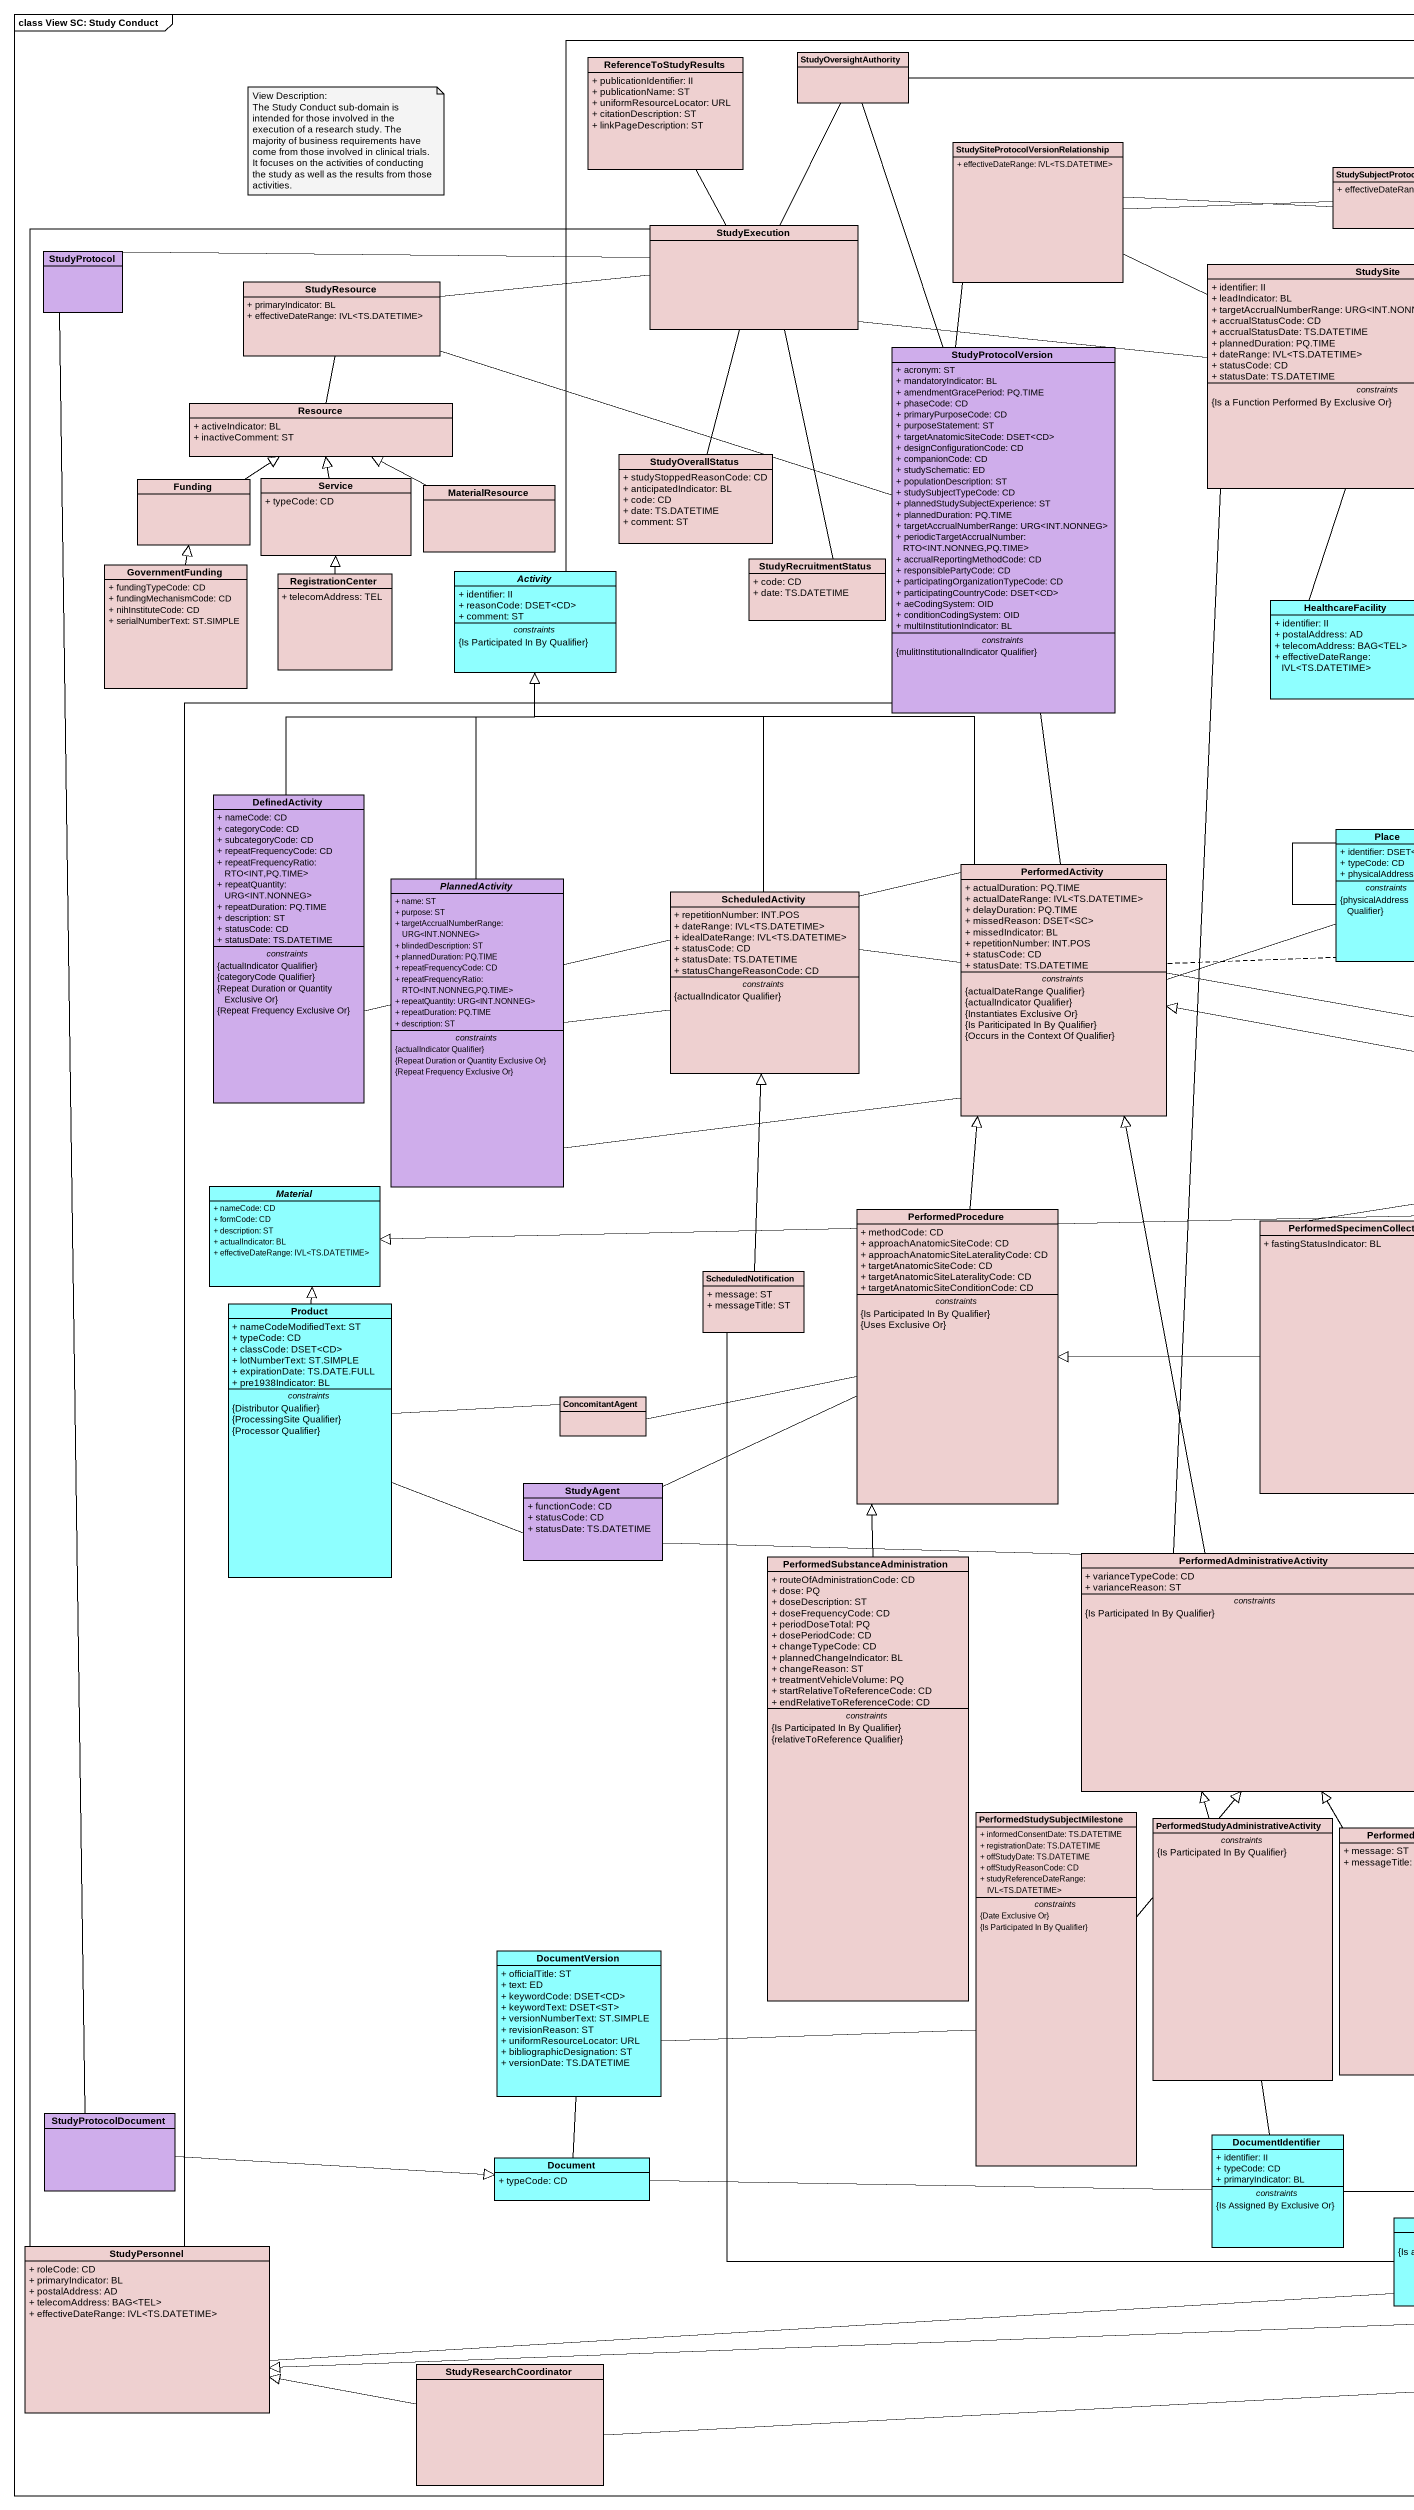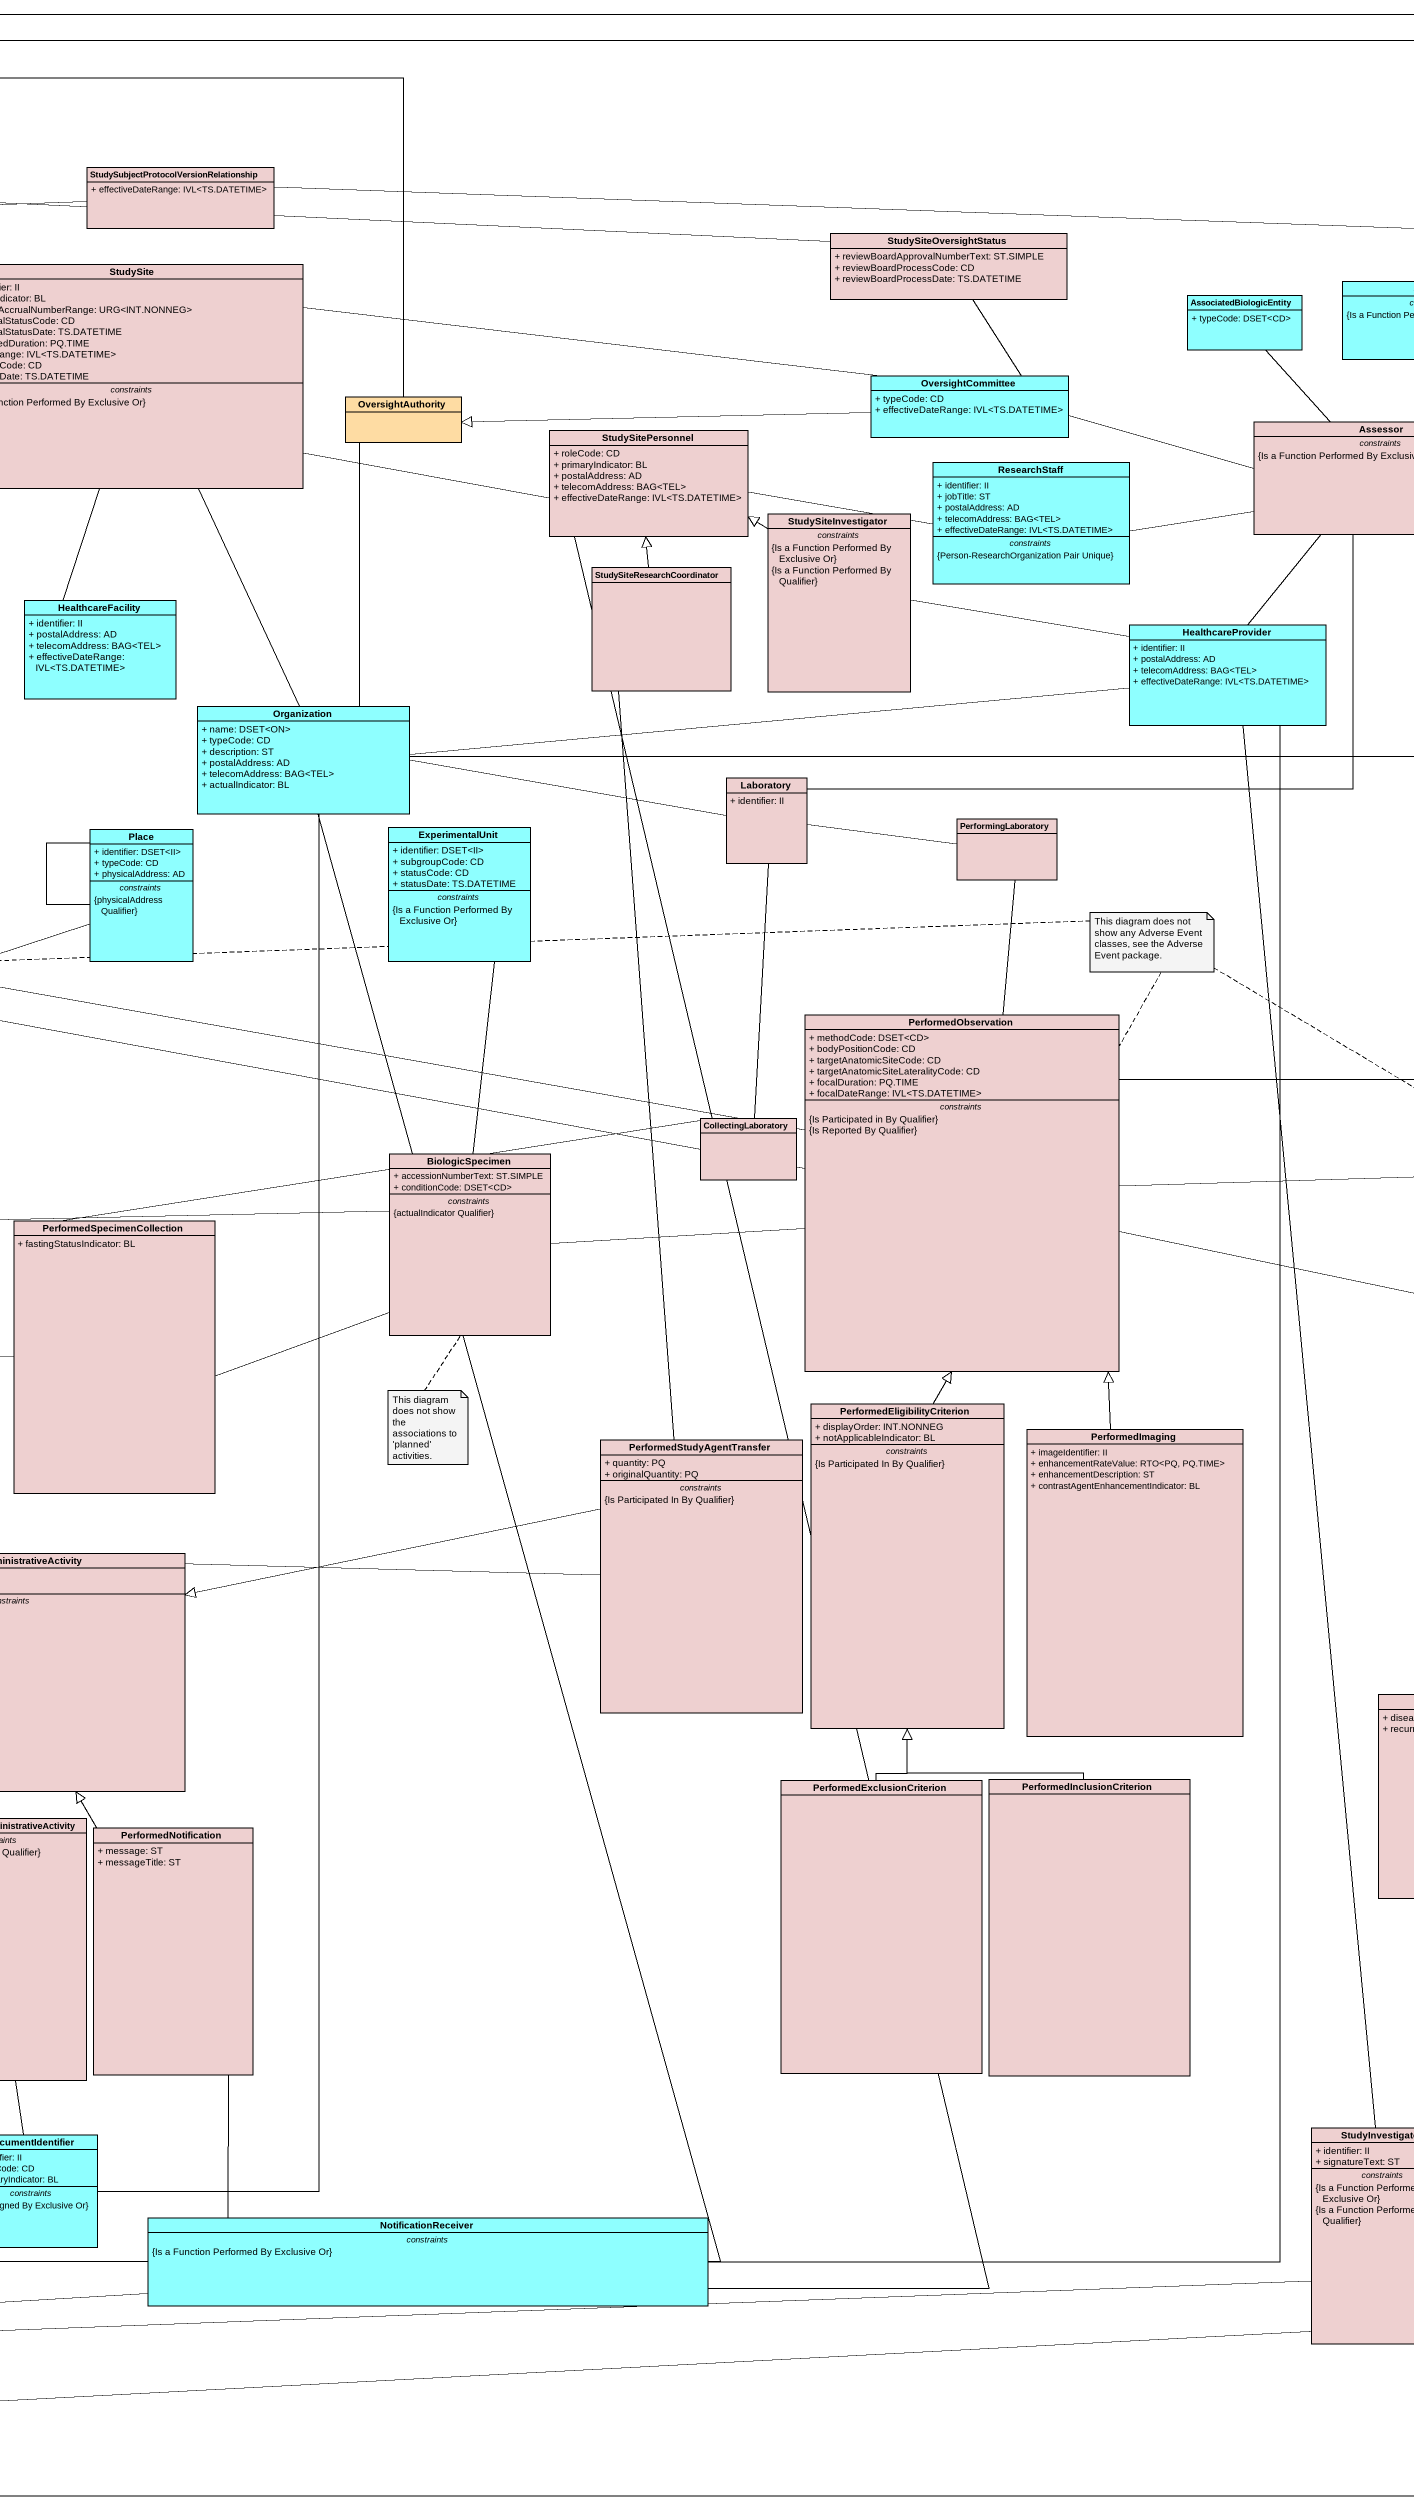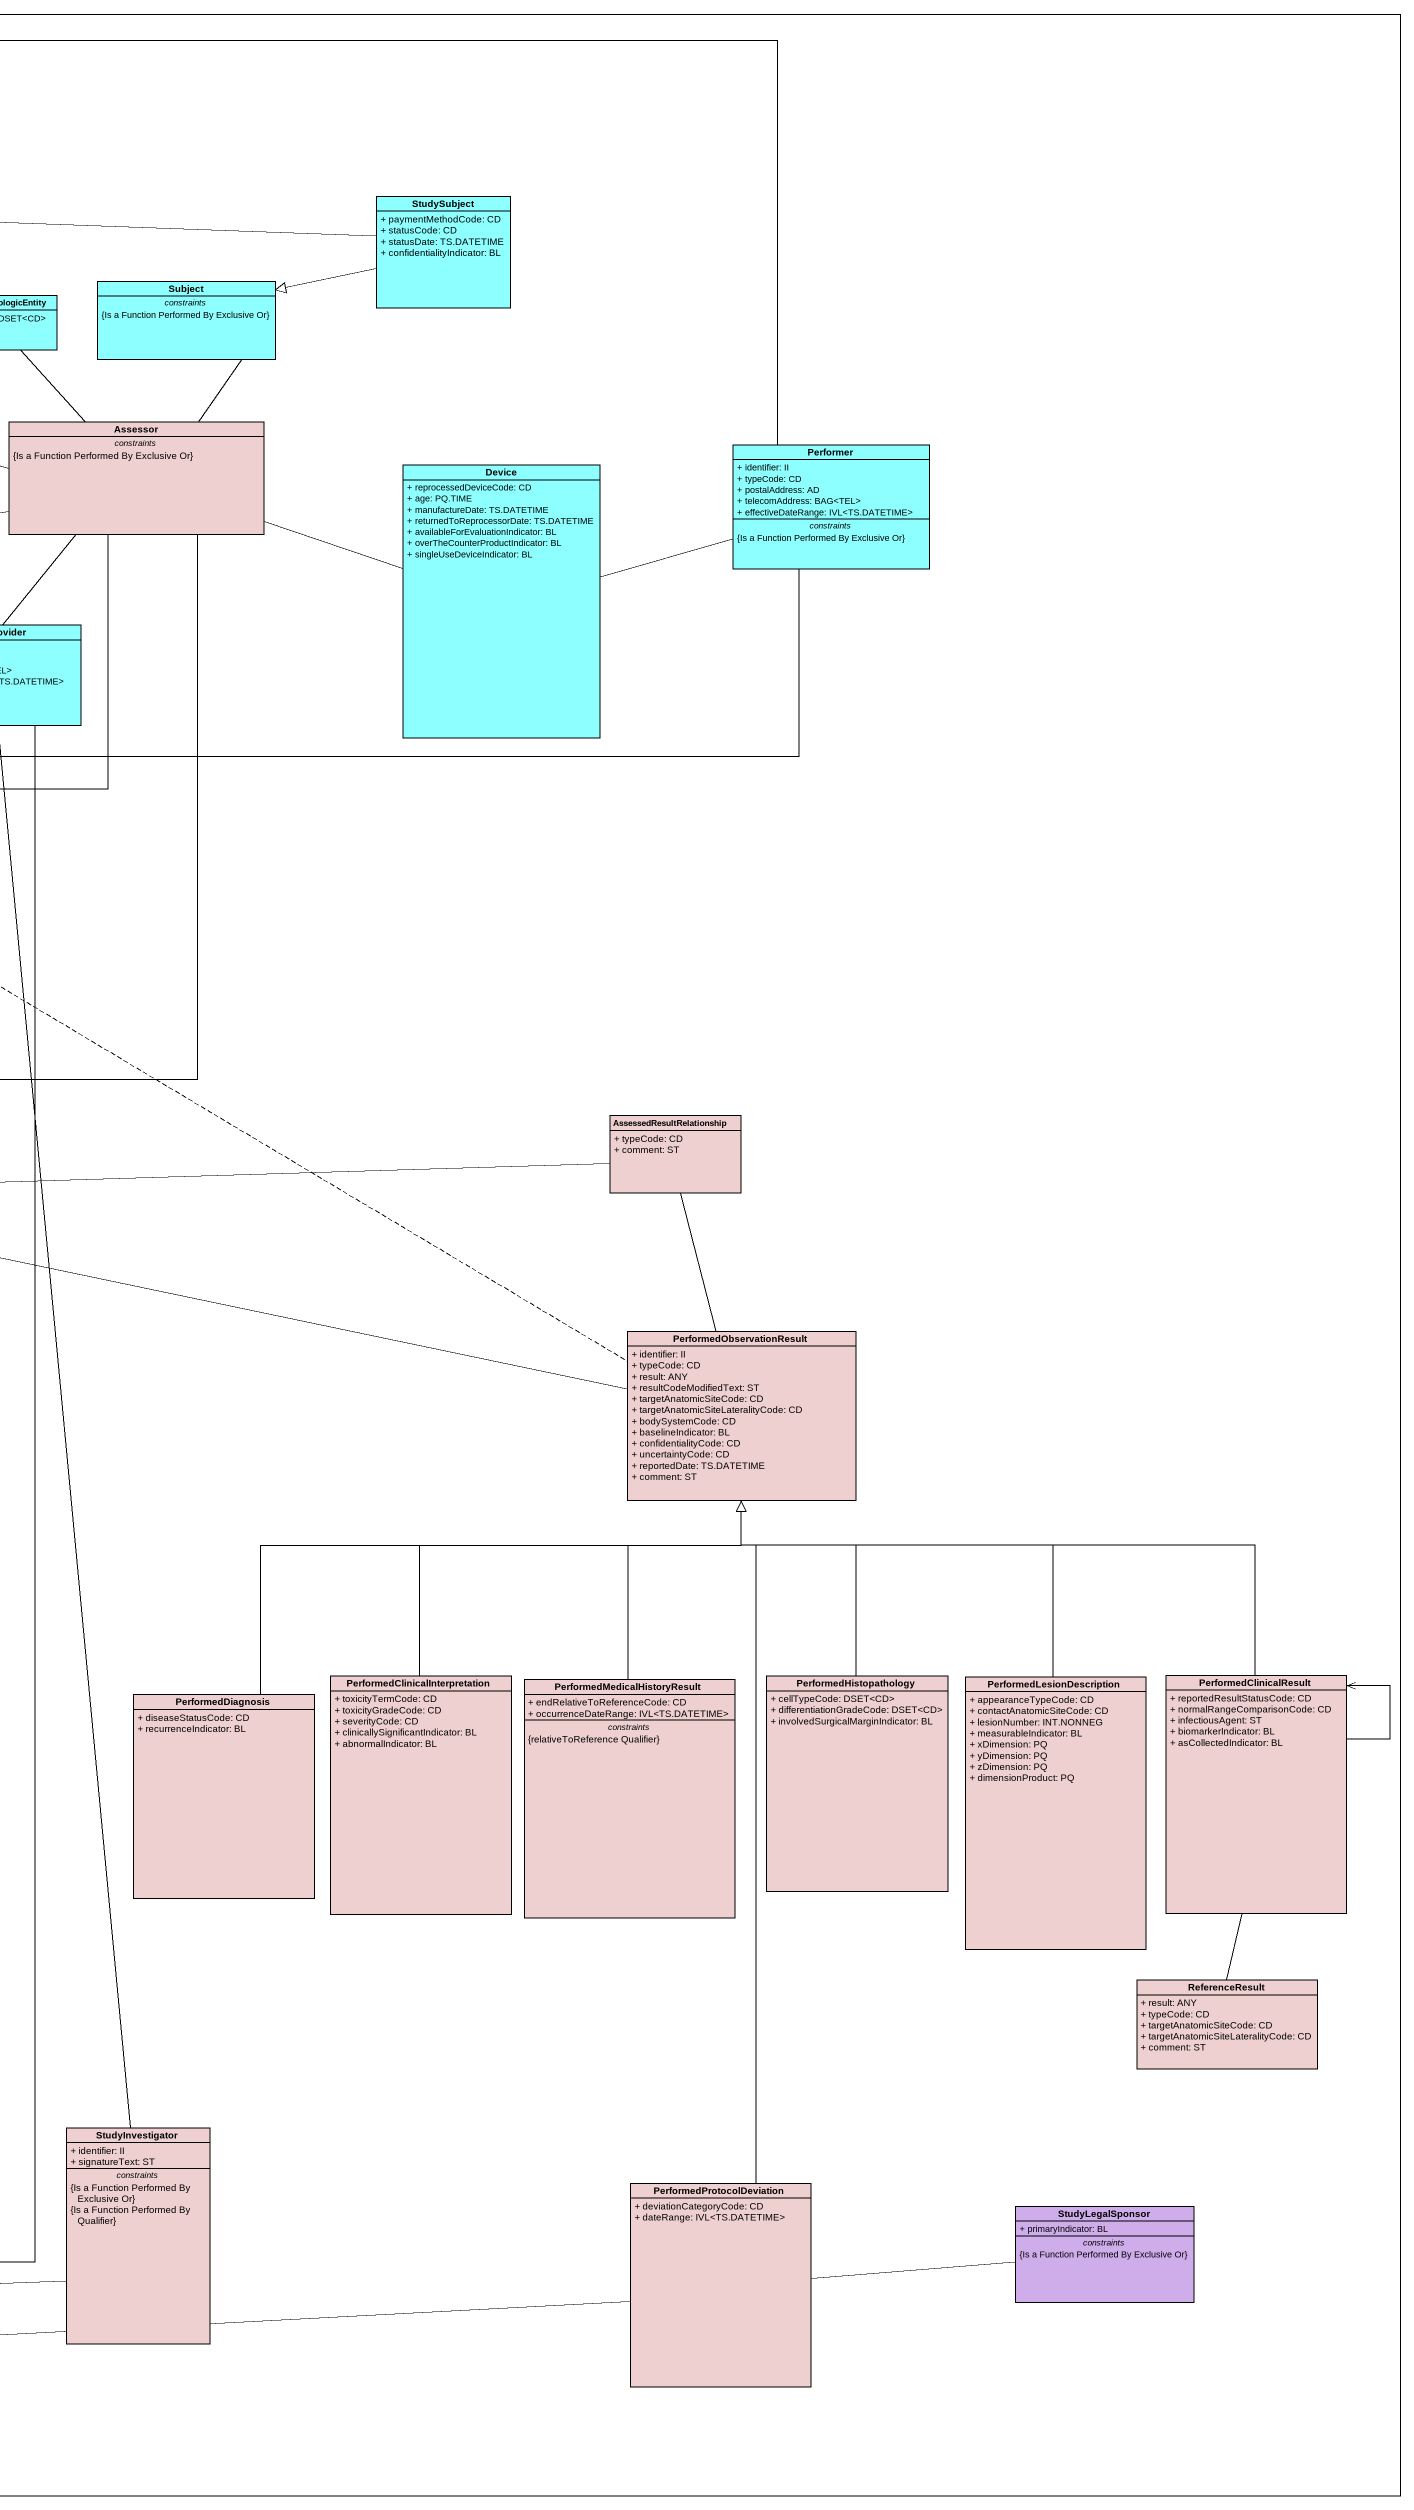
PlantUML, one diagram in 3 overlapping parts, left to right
@startuml
mainframe class View SC: Study Conduct
hide circle
hide empty members
skinparam classAttributeIconSize 0
class ReferenceToStudyResults #EED0D0 {
  + publicationIdentifier: II
  + publicationName: ST
  + uniformResourceLocator: URL
  + citationDescription: ST
  + linkPageDescription: ST
}
class StudyOversightAuthority #EED0D0
class "StudySiteProtocolVersionRelationship" as StudySiteProtocolVersionRela #EED0D0 {
  + effectiveDateRange: IVL<TS.DATETIME>
}
class "StudySubjectProtocolVersionRelationship" as StudySubjectProtocolVersionR #EED0D0 {
  + effectiveDateRange: IVL<TS.DATETIME>
}
class StudySubject #8EFFFF {
  + paymentMethodCode: CD
  + statusCode: CD
  + statusDate: TS.DATETIME
  + confidentialityIndicator: BL
}
class StudyExecution #EED0D0
class StudySiteOversightStatus #EED0D0 {
  + reviewBoardApprovalNumberText: ST.SIMPLE
  + reviewBoardProcessCode: CD
  + reviewBoardProcessDate: TS.DATETIME
}
class StudyProtocol #CFADEB
class StudyResource #EED0D0 {
  + primaryIndicator: BL
  + effectiveDateRange: IVL<TS.DATETIME>
}
class StudySite #EED0D0 {
  + identifier: II
  + leadIndicator: BL
  + targetAccrualNumberRange: URG<INT.NONNEG>
  + accrualStatusCode: CD
  + accrualStatusDate: TS.DATETIME
  + plannedDuration: PQ.TIME
  + dateRange: IVL<TS.DATETIME>
  + statusCode: CD
  + statusDate: TS.DATETIME
  -- constraints --
  {Is a Function Performed By Exclusive Or}
}
class Subject #8EFFFF {
  -- constraints --
  {Is a Function Performed By Exclusive Or}
}
class AssociatedBiologicEntity #8EFFFF {
  + typeCode: DSET<CD>
}
class StudyProtocolVersion #CFADEB {
  + acronym: ST
  + mandatoryIndicator: BL
  + amendmentGracePeriod: PQ.TIME
  + phaseCode: CD
  + primaryPurposeCode: CD
  + purposeStatement: ST
  + targetAnatomicSiteCode: DSET<CD>
  + designConfigurationCode: CD
  + companionCode: CD
  + studySchematic: ED
  + populationDescription: ST
  + studySubjectTypeCode: CD
  + plannedStudySubjectExperience: ST
  + plannedDuration: PQ.TIME
  + targetAccrualNumberRange: URG<INT.NONNEG>
  + periodicTargetAccrualNumber: RTO<INT.NONNEG,PQ.TIME>
  + accrualReportingMethodCode: CD
  + responsiblePartyCode: CD
  + participatingOrganizationTypeCode: CD
  + participatingCountryCode: DSET<CD>
  + aeCodingSystem: OID
  + conditionCodingSystem: OID
  + multiInstitutionIndicator: BL
  -- constraints --
  {mulitInstitutionalIndicator Qualifier}
}
class Resource #EED0D0 {
  + activeIndicator: BL
  + inactiveComment: ST
}
class OversightAuthority #FEDCA3
class OversightCommittee #8EFFFF {
  + typeCode: CD
  + effectiveDateRange: IVL<TS.DATETIME>
}
class StudySitePersonnel #EED0D0 {
  + roleCode: CD
  + primaryIndicator: BL
  + postalAddress: AD
  + telecomAddress: BAG<TEL>
  + effectiveDateRange: IVL<TS.DATETIME>
}
class Assessor #EED0D0 {
  -- constraints --
  {Is a Function Performed By Exclusive Or}
}
class Funding #EED0D0
class Service #EED0D0 {
  + typeCode: CD
}
class StudyOverallStatus #EED0D0 {
  + studyStoppedReasonCode: CD
  + anticipatedIndicator: BL
  + code: CD
  + date: TS.DATETIME
  + comment: ST
}
class ResearchStaff #8EFFFF {
  + identifier: II
  + jobTitle: ST
  + postalAddress: AD
  + telecomAddress: BAG<TEL>
  + effectiveDateRange: IVL<TS.DATETIME>
  -- constraints --
  {Person-ResearchOrganization Pair Unique}
}
class Device #8EFFFF {
  + reprocessedDeviceCode: CD
  + age: PQ.TIME
  + manufactureDate: TS.DATETIME
  + returnedToReprocessorDate: TS.DATETIME
  + availableForEvaluationIndicator: BL
  + overTheCounterProductIndicator: BL
  + singleUseDeviceIndicator: BL
}
class Performer #8EFFFF {
  + identifier: II
  + typeCode: CD
  + postalAddress: AD
  + telecomAddress: BAG<TEL>
  + effectiveDateRange: IVL<TS.DATETIME>
  -- constraints --
  {Is a Function Performed By Exclusive Or}
}
class MaterialResource #EED0D0
class StudySiteInvestigator #EED0D0 {
  -- constraints --
  {Is a Function Performed By Exclusive Or}
  {Is a Function Performed By Qualifier}
}
class StudyRecruitmentStatus #EED0D0 {
  + code: CD
  + date: TS.DATETIME
}
class GovernmentFunding #EED0D0 {
  + fundingTypeCode: CD
  + fundingMechanismCode: CD
  + nihInstituteCode: CD
  + serialNumberText: ST.SIMPLE
}
class RegistrationCenter #EED0D0 {
  + telecomAddress: TEL
}
abstract class Activity #8EFFFF {
  + identifier: II
  + reasonCode: DSET<CD>
  + comment: ST
  -- constraints --
  {Is Participated In By Qualifier}
}
class HealthcareFacility #8EFFFF {
  + identifier: II
  + postalAddress: AD
  + telecomAddress: BAG<TEL>
  + effectiveDateRange: IVL<TS.DATETIME>
}
class StudySiteResearchCoordinator #EED0D0
class HealthcareProvider #8EFFFF {
  + identifier: II
  + postalAddress: AD
  + telecomAddress: BAG<TEL>
  + effectiveDateRange: IVL<TS.DATETIME>
}
class Organization #8EFFFF {
  + name: DSET<ON>
  + typeCode: CD
  + description: ST
  + postalAddress: AD
  + telecomAddress: BAG<TEL>
  + actualIndicator: BL
}
class DefinedActivity #CFADEB {
  + nameCode: CD
  + categoryCode: CD
  + subcategoryCode: CD
  + repeatFrequencyCode: CD
  + repeatFrequencyRatio: RTO<INT,PQ.TIME>
  + repeatQuantity: URG<INT.NONNEG>
  + repeatDuration: PQ.TIME
  + description: ST
  + statusCode: CD
  + statusDate: TS.DATETIME
  -- constraints --
  {actualIndicator Qualifier}
  {categoryCode Qualifier}
  {Repeat Duration or Quantity Exclusive Or}
  {Repeat Frequency Exclusive Or}
}
class Laboratory #EED0D0 {
  + identifier: II
}
class Place #8EFFFF {
  + identifier: DSET<II>
  + typeCode: CD
  + physicalAddress: AD
  -- constraints --
  {physicalAddress Qualifier}
}
class ExperimentalUnit #8EFFFF {
  + identifier: DSET<II>
  + subgroupCode: CD
  + statusCode: CD
  + statusDate: TS.DATETIME
  -- constraints --
  {Is a Function Performed By Exclusive Or}
}
class PerformingLaboratory #EED0D0
abstract class PlannedActivity #CFADEB {
  + name: ST
  + purpose: ST
  + targetAccrualNumberRange: URG<INT.NONNEG>
  + blindedDescription: ST
  + plannedDuration: PQ.TIME
  + repeatFrequencyCode: CD
  + repeatFrequencyRatio: RTO<INT.NONNEG,PQ.TIME>
  + repeatQuantity: URG<INT.NONNEG>
  + repeatDuration: PQ.TIME
  + description: ST
  -- constraints --
  {actualIndicator Qualifier}
  {Repeat Duration or Quantity Exclusive Or}
  {Repeat Frequency Exclusive Or}
}
class PerformedActivity #EED0D0 {
  + actualDuration: PQ.TIME
  + actualDateRange: IVL<TS.DATETIME>
  + delayDuration: PQ.TIME
  + missedReason: DSET<SC>
  + missedIndicator: BL
  + repetitionNumber: INT.POS
  + statusCode: CD
  + statusDate: TS.DATETIME
  -- constraints --
  {actualDateRange Qualifier}
  {actualIndicator Qualifier}
  {Instantiates Exclusive Or}
  {Is Pariticipated In By Qualifier}
  {Occurs in the Context Of Qualifier}
}
class ScheduledActivity #EED0D0 {
  + repetitionNumber: INT.POS
  + dateRange: IVL<TS.DATETIME>
  + idealDateRange: IVL<TS.DATETIME>
  + statusCode: CD
  + statusDate: TS.DATETIME
  + statusChangeReasonCode: CD
  -- constraints --
  {actualIndicator Qualifier}
}
class PerformedObservation #EED0D0 {
  + methodCode: DSET<CD>
  + bodyPositionCode: CD
  + targetAnatomicSiteCode: CD
  + targetAnatomicSiteLateralityCode: CD
  + focalDuration: PQ.TIME
  + focalDateRange: IVL<TS.DATETIME>
  -- constraints --
  {Is Participated in By Qualifier}
  {Is Reported By Qualifier}
}
class CollectingLaboratory #EED0D0
class AssessedResultRelationship #EED0D0 {
  + typeCode: CD
  + comment: ST
}
class BiologicSpecimen #EED0D0 {
  + accessionNumberText: ST.SIMPLE
  + conditionCode: DSET<CD>
  -- constraints --
  {actualIndicator Qualifier}
}
abstract class Material #8EFFFF {
  + nameCode: CD
  + formCode: CD
  + description: ST
  + actualIndicator: BL
  + effectiveDateRange: IVL<TS.DATETIME>
}
class PerformedProcedure #EED0D0 {
  + methodCode: CD
  + approachAnatomicSiteCode: CD
  + approachAnatomicSiteLateralityCode: CD
  + targetAnatomicSiteCode: CD
  + targetAnatomicSiteLateralityCode: CD
  + targetAnatomicSiteConditionCode: CD
  -- constraints --
  {Is Participated In By Qualifier}
  {Uses Exclusive Or}
}
class PerformedSpecimenCollection #EED0D0 {
  + fastingStatusIndicator: BL
}
class ScheduledNotification #EED0D0 {
  + message: ST
  + messageTitle: ST
}
class Product #8EFFFF {
  + nameCodeModifiedText: ST
  + typeCode: CD
  + classCode: DSET<CD>
  + lotNumberText: ST.SIMPLE
  + expirationDate: TS.DATE.FULL
  + pre1938Indicator: BL
  -- constraints --
  {Distributor Qualifier}
  {ProcessingSite Qualifier}
  {Processor Qualifier}
}
class PerformedObservationResult #EED0D0 {
  + identifier: II
  + typeCode: CD
  + result: ANY
  + resultCodeModifiedText: ST
  + targetAnatomicSiteCode: CD
  + targetAnatomicSiteLateralityCode: CD
  + bodySystemCode: CD
  + baselineIndicator: BL
  + confidentialityCode: CD
  + uncertaintyCode: CD
  + reportedDate: TS.DATETIME
  + comment: ST
}
class ConcomitantAgent #EED0D0
class "PerformedEligibilityCriterion" as PerformedEligibilityCriterio #EED0D0 {
  + displayOrder: INT.NONNEG
  + notApplicableIndicator: BL
  -- constraints --
  {Is Participated In By Qualifier}
}
class PerformedImaging #EED0D0 {
  + imageIdentifier: II
  + enhancementRateValue: RTO<PQ, PQ.TIME>
  + enhancementDescription: ST
  + contrastAgentEnhancementIndicator: BL
}
class PerformedStudyAgentTransfer #EED0D0 {
  + quantity: PQ
  + originalQuantity: PQ
  -- constraints --
  {Is Participated In By Qualifier}
}
class StudyAgent #CFADEB {
  + functionCode: CD
  + statusCode: CD
  + statusDate: TS.DATETIME
}
class "PerformedSubstanceAdministration" as PerformedSubstanceAdministra #EED0D0 {
  + routeOfAdministrationCode: CD
  + dose: PQ
  + doseDescription: ST
  + doseFrequencyCode: CD
  + periodDoseTotal: PQ
  + dosePeriodCode: CD
  + changeTypeCode: CD
  + plannedChangeIndicator: BL
  + changeReason: ST
  + treatmentVehicleVolume: PQ
  + startRelativeToReferenceCode: CD
  + endRelativeToReferenceCode: CD
  -- constraints --
  {Is Participated In By Qualifier}
  {relativeToReference Qualifier}
}
class "PerformedAdministrativeActivity" as PerformedAdministrativeActiv #EED0D0 {
  + varianceTypeCode: CD
  + varianceReason: ST
  -- constraints --
  {Is Participated In By Qualifier}
}
class "PerformedClinicalInterpretation" as PerformedClinicalInterpretat #EED0D0 {
  + toxicityTermCode: CD
  + toxicityGradeCode: CD
  + severityCode: CD
  + clinicallySignificantIndicator: BL
  + abnormalIndicator: BL
}
class PerformedHistopathology #EED0D0 {
  + cellTypeCode: DSET<CD>
  + differentiationGradeCode: DSET<CD>
  + involvedSurgicalMarginIndicator: BL
}
class PerformedClinicalResult #EED0D0 {
  + reportedResultStatusCode: CD
  + normalRangeComparisonCode: CD
  + infectiousAgent: ST
  + biomarkerIndicator: BL
  + asCollectedIndicator: BL
}
class PerformedDiagnosis #EED0D0 {
  + diseaseStatusCode: CD
  + recurrenceIndicator: BL
}
class "PerformedMedicalHistoryResult" as PerformedMedicalHistoryResul #EED0D0 {
  + endRelativeToReferenceCode: CD
  + occurrenceDateRange: IVL<TS.DATETIME>
  -- constraints --
  {relativeToReference Qualifier}
}
class PerformedLesionDescription #EED0D0 {
  + appearanceTypeCode: CD
  + contactAnatomicSiteCode: CD
  + lesionNumber: INT.NONNEG
  + measurableIndicator: BL
  + xDimension: PQ
  + yDimension: PQ
  + zDimension: PQ
  + dimensionProduct: PQ
}
class PerformedExclusionCriterion #EED0D0
class PerformedInclusionCriterion #EED0D0
class "PerformedStudySubjectMilestone" as PerformedStudySubjectMilesto #EED0D0 {
  + informedConsentDate: TS.DATETIME
  + registrationDate: TS.DATETIME
  + offStudyDate: TS.DATETIME
  + offStudyReasonCode: CD
  + studyReferenceDateRange: IVL<TS.DATETIME>
  -- constraints --
  {Date Exclusive Or}
  {Is Participated In By Qualifier}
}
class "PerformedStudyAdministrativeActivity" as PerformedStudyAdministrative #EED0D0 {
  -- constraints --
  {Is Participated In By Qualifier}
}
class PerformedNotification #EED0D0 {
  + message: ST
  + messageTitle: ST
}
class DocumentVersion #8EFFFF {
  + officialTitle: ST
  + text: ED
  + keywordCode: DSET<CD>
  + keywordText: DSET<ST>
  + versionNumberText: ST.SIMPLE
  + revisionReason: ST
  + uniformResourceLocator: URL
  + bibliographicDesignation: ST
  + versionDate: TS.DATETIME
}
class ReferenceResult #EED0D0 {
  + result: ANY
  + typeCode: CD
  + targetAnatomicSiteCode: CD
  + targetAnatomicSiteLateralityCode: CD
  + comment: ST
}
class StudyProtocolDocument #CFADEB
class DocumentIdentifier #8EFFFF {
  + identifier: II
  + typeCode: CD
  + primaryIndicator: BL
  -- constraints --
  {Is Assigned By Exclusive Or}
}
class StudyInvestigator #EED0D0 {
  + identifier: II
  + signatureText: ST
  -- constraints --
  {Is a Function Performed By Exclusive Or}
  {Is a Function Performed By Qualifier}
}
class Document #8EFFFF {
  + typeCode: CD
}
class PerformedProtocolDeviation #EED0D0 {
  + deviationCategoryCode: CD
  + dateRange: IVL<TS.DATETIME>
}
class NotificationReceiver #8EFFFF {
  -- constraints --
  {Is a Function Performed By Exclusive Or}
}
class StudyLegalSponsor #CFADEB {
  + primaryIndicator: BL
  -- constraints --
  {Is a Function Performed By Exclusive Or}
}
class StudyPersonnel #EED0D0 {
  + roleCode: CD
  + primaryIndicator: BL
  + postalAddress: AD
  + telecomAddress: BAG<TEL>
  + effectiveDateRange: IVL<TS.DATETIME>
}
class StudyResearchCoordinator #EED0D0
ReferenceToStudyResults -- StudyExecution
StudyOversightAuthority -- StudyExecution
StudyOversightAuthority -- StudyProtocolVersion
StudyOversightAuthority -right- OversightAuthority
StudySiteProtocolVersionRela -right- StudySite
StudySiteProtocolVersionRela -- StudyProtocolVersion
StudySubjectProtocolVersionR -left- StudySiteProtocolVersionRela
StudySubjectProtocolVersionR -right- StudySubject
StudySubject -left-|> Subject
StudyExecution -left- StudyProtocol
StudySiteOversightStatus -left- StudySiteProtocolVersionRela
StudySiteOversightStatus -- OversightCommittee
StudyResource -right- StudyExecution
StudyResource -right- StudyProtocolVersion
StudyResource -- Resource
StudySite -left- StudyExecution
StudySite -- HealthcareFacility
StudySite -- Organization
OversightAuthority -- Organization
OversightCommittee -left- StudySite
OversightCommittee -left-|> OversightAuthority
StudySitePersonnel -left- StudySite
StudySitePersonnel -right- ResearchStaff
Assessor -up- Subject
Assessor -up- AssociatedBiologicEntity
Assessor -left- OversightCommittee
Assessor -left- ResearchStaff
Assessor -right- Device
Assessor -- HealthcareProvider
Assessor -left- Laboratory
Funding -up-|> Resource
Service -up-|> Resource
StudyOverallStatus -up- StudyExecution
Performer -left- Device
Performer -left- Activity
Performer -left- Organization
MaterialResource -left-|> Resource
StudySiteInvestigator -up-|> StudySitePersonnel
StudySiteInvestigator -right- HealthcareProvider
StudyRecruitmentStatus -up- StudyExecution
GovernmentFunding -up-|> Funding
RegistrationCenter -up-|> Service
StudySiteResearchCoordinator -up-|> StudySitePersonnel
HealthcareProvider -left- Organization
DefinedActivity -up-|> Activity
Laboratory -left- Organization
Place -- Place
ExperimentalUnit -- BiologicSpecimen
PerformingLaboratory -left- Laboratory
PlannedActivity -up-|> Activity
PerformedActivity -up- StudyProtocolVersion
PerformedActivity -up-|> Activity
PerformedActivity -left- DefinedActivity
PerformedActivity -right- Place
PerformedActivity -left- PlannedActivity
PerformedActivity -left- ScheduledActivity
ScheduledActivity -up-|> Activity
ScheduledActivity -left- PlannedActivity
PerformedObservation -up- Assessor
PerformedObservation -up- PerformingLaboratory
PerformedObservation -left-|> PerformedActivity
PerformedObservation -left- PerformedActivity
PerformedObservation -left- BiologicSpecimen
CollectingLaboratory -up- Laboratory
AssessedResultRelationship -left- PerformedObservation
AssessedResultRelationship -- PerformedObservationResult
BiologicSpecimen -left-|> Material
BiologicSpecimen -left- PerformedSpecimenCollection
PerformedProcedure -up-|> PerformedActivity
PerformedProcedure -left- StudyAgent
PerformedSpecimenCollection -right- CollectingLaboratory
PerformedSpecimenCollection -left-|> PerformedProcedure
ScheduledNotification -up-|> ScheduledActivity
Product -up-|> Material
PerformedObservationResult -left- PerformedObservation
ConcomitantAgent -right- PerformedProcedure
ConcomitantAgent -left- Product
PerformedEligibilityCriterio -up-|> PerformedObservation
PerformedImaging -up-|> PerformedObservation
PerformedStudyAgentTransfer -up- StudySiteResearchCoordinator
PerformedStudyAgentTransfer -left- StudyAgent
PerformedStudyAgentTransfer -left-|> PerformedAdministrativeActiv
StudyAgent -left- Product
PerformedSubstanceAdministra -up-|> PerformedProcedure
PerformedAdministrativeActiv -up- StudySite
PerformedAdministrativeActiv -up-|> PerformedActivity
PerformedClinicalInterpretat -up-|> PerformedObservationResult
PerformedHistopathology -up-|> PerformedObservationResult
PerformedClinicalResult -up-|> PerformedObservationResult
PerformedClinicalResult --> PerformedClinicalResult
PerformedClinicalResult -- ReferenceResult
PerformedDiagnosis -up-|> PerformedObservationResult
PerformedMedicalHistoryResul -up-|> PerformedObservationResult
PerformedLesionDescription -up-|> PerformedObservationResult
PerformedExclusionCriterion -up-|> PerformedEligibilityCriterio
PerformedInclusionCriterion -up-|> PerformedEligibilityCriterio
PerformedStudySubjectMilesto -up-|> PerformedAdministrativeActiv
PerformedStudySubjectMilesto -left- DocumentVersion
PerformedStudyAdministrative -up-|> PerformedAdministrativeActiv
PerformedNotification -up-|> PerformedAdministrativeActiv
DocumentVersion -- Document
StudyProtocolDocument -up- StudyProtocol
StudyProtocolDocument -right-|> Document
DocumentIdentifier -up- Organization
DocumentIdentifier -up- PerformedStudyAdministrative
DocumentIdentifier -left- Document
StudyInvestigator -up- HealthcareProvider
StudyInvestigator -left-|> StudyPersonnel
PerformedProtocolDeviation -up-|> PerformedObservationResult
PerformedProtocolDeviation -right- StudyLegalSponsor
PerformedProtocolDeviation -left- StudyResearchCoordinator
NotificationReceiver -up- StudySitePersonnel
NotificationReceiver -up- HealthcareProvider
NotificationReceiver -up- Organization
NotificationReceiver -up- ScheduledNotification
NotificationReceiver -up- PerformedNotification
NotificationReceiver -left- StudyPersonnel
StudyPersonnel -up- StudyExecution
StudyPersonnel -up- StudyProtocolVersion
StudyResearchCoordinator -left-|> StudyPersonnel
note as N1
  View Description:
  The Study Conduct sub-domain is intended for those involved in the execution of a research study. The majority of business requirements have come from those involved in clinical trials. It focuses on the activities of conducting the study as well as the results from those activities.
end note
note as N2
  This diagram does not show any Adverse Event classes, see the Adverse Event package.
end note
N2 .. PerformedObservation
N2 .. PerformedActivity
N2 .. PerformedObservationResult
note bottom of BiologicSpecimen : This diagram does not show the associations to 'planned' activities.
@enduml
